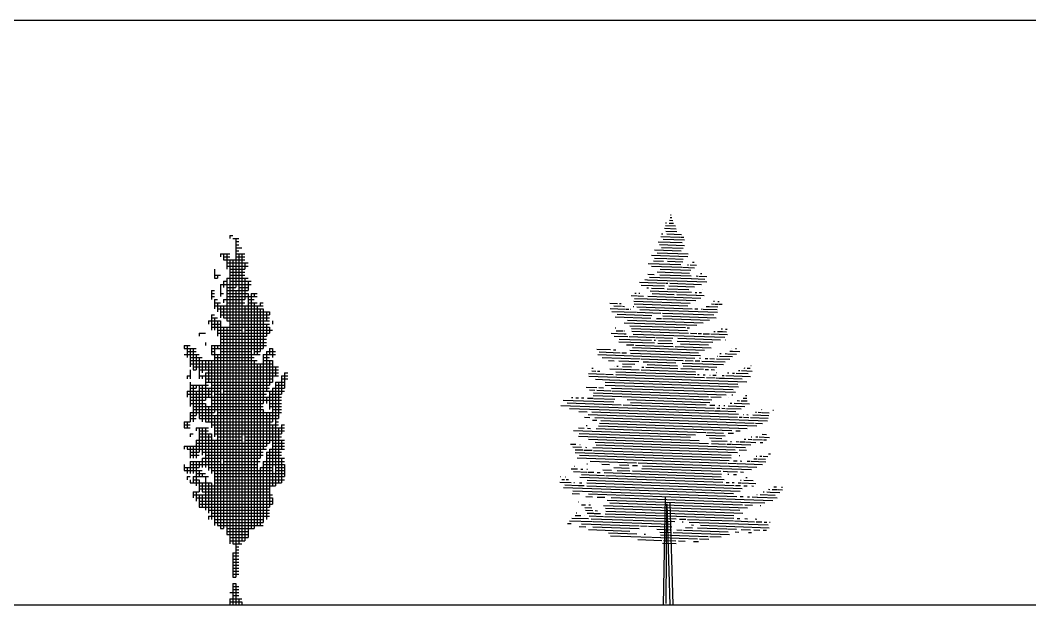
# Model space of a CAD drawing. Header units: millimetres. Extents: x 13268 to 164478, y 289082 to 363688.
# Drawn here: x 47282 to 75428, y 328505 to 344787 of the extents above; entities that cross this region are included whole.
import ezdxf

# ---------------------------------------------------------------- set-up
doc = ezdxf.new("R2010")
doc.units = ezdxf.units.MM
doc.layers.add('www.cad-blocks.net', color=7, linetype='Continuous')
doc.styles.get("Standard").update_dxf_attribs({"font": 'arial.ttf'})

# ---------------------------------------------------------------- blocks, each defined once
blk = doc.blocks.new('A$C6B1F09B6')
for p, q in [((1275, 10285), (1360, 10285)), ((1275, 10285), (1275, 10200)), ((1360, 10200), (1445, 10200)), ((1445, 10200), (1530, 10200)), ((1445, 10200), (1445, 10115)), ((1445, 10200), (1445, 9775)), ((1445, 10115), (1530, 10115)), ((1445, 10115), (1530, 10115)), ((1445, 10030), (1530, 10030)), ((1445, 9945), (1615, 9945)), ((1445, 9945), (1530, 9945)), ((1445, 9860), (1530, 9860)), ((1020, 9775), (1275, 9775)), ((1020, 9775), (1020, 9690)), ((1105, 9775), (1105, 9605)), ((1105, 9690), (1275, 9690)), ((1105, 9605), (1700, 9605)), ((1190, 9775), (1190, 9435)), ((1190, 9775), (1190, 9350)), ((1190, 9605), (1700, 9605)), ((1275, 9605), (1275, 1955)), ((1275, 9605), (1275, 1700)), ((1360, 9605), (1360, 1700)), ((1445, 9775), (1700, 9775)), ((1445, 9775), (1445, 8840)), ((1445, 9690), (1700, 9690)), ((1445, 9605), (1445, 8840)), ((1530, 9775), (1530, 1700)), ((1615, 9775), (1615, 1785)), ((1615, 9775), (1615, 7650)), ((850, 9350), (850, 9095)), ((1190, 9520), (1700, 9520)), ((1190, 9520), (1785, 9520)), ((1190, 9435), (1785, 9435)), ((1275, 9350), (1700, 9350)), ((1275, 9350), (1700, 9350)), ((1700, 9520), (1700, 9350)), ((850, 9180), (1020, 9180)), ((850, 9180), (850, 9095)), ((850, 9095), (935, 9095)), ((935, 9180), (935, 9095)), ((1105, 9010), (1190, 9010)), ((1105, 9010), (1105, 8840)), ((1190, 9095), (1700, 9095)), ((1190, 9095), (1785, 9095)), ((1190, 9095), (1190, 9010)), ((1190, 9010), (1190, 8755)), ((1275, 9265), (1700, 9265)), ((1275, 9180), (1700, 9180)), ((1275, 9180), (1700, 9180)), ((1275, 9010), (1870, 9010)), ((1700, 9095), (1700, 8500)), ((1785, 9010), (1785, 8755)), ((1785, 9010), (1785, 8840)), ((765, 8755), (850, 8755)), ((765, 8755), (765, 8500)), ((1020, 8925), (1870, 8925)), ((1020, 8925), (1870, 8925)), ((1020, 8925), (1020, 8840)), ((1020, 8840), (1020, 8585)), ((1190, 8925), (1190, 7905)), ((1190, 8840), (1445, 8840)), ((1190, 8755), (1785, 8755)), ((1190, 8755), (1785, 8755)), ((1445, 8755), (1445, 765)), ((1445, 8755), (1445, 765)), ((1530, 8840), (1785, 8840)), ((765, 8670), (850, 8670)), ((765, 8585), (850, 8585)), ((765, 8585), (850, 8585)), ((850, 8500), (935, 8500)), ((850, 8500), (850, 8330)), ((850, 8500), (850, 8245)), ((1020, 8670), (1105, 8670)), ((1020, 8670), (1020, 8585)), ((1105, 8500), (1700, 8500)), ((1105, 8500), (1700, 8500)), ((1105, 8500), (1105, 8415)), ((1190, 8670), (1785, 8670)), ((1190, 8585), (2040, 8585)), ((1190, 8585), (1955, 8585)), ((1190, 8585), (1190, 7990)), ((1785, 8670), (1785, 8500)), ((1785, 8585), (1785, 8500)), ((1785, 8500), (1955, 8500)), ((1785, 8500), (1785, 2125)), ((1870, 8670), (2040, 8670)), ((1870, 8670), (1870, 7140)), ((1870, 8585), (1870, 2125)), ((1870, 8500), (1955, 8500)), ((1955, 8670), (1955, 8585)), ((850, 8415), (1020, 8415)), ((850, 8330), (1020, 8330)), ((850, 8330), (2125, 8330)), ((935, 8415), (935, 8160)), ((935, 8245), (2210, 8245)), ((1020, 8330), (1020, 8075)), ((1020, 8330), (1020, 7990)), ((1105, 8330), (2210, 8330)), ((1105, 8330), (1105, 7990)), ((1190, 8415), (1700, 8415)), ((1700, 8330), (1700, 1785)), ((1785, 8415), (2040, 8415)), ((1785, 8415), (1785, 1870)), ((1955, 8415), (1955, 6970)), ((2040, 8330), (2040, 6970)), ((2040, 8330), (2040, 6970)), ((2125, 8415), (2210, 8415)), ((2125, 8415), (2125, 8330)), ((2125, 8245), (2125, 7055)), ((2210, 8245), (2210, 7140)), ((680, 7905), (1020, 7905)), ((680, 7905), (680, 7820)), ((765, 8075), (850, 8075)), ((765, 8075), (765, 7650)), ((765, 7990), (850, 7990)), ((765, 7990), (935, 7990)), ((765, 7905), (1020, 7905)), ((765, 7905), (765, 7735)), ((850, 7990), (850, 7650)), ((850, 7990), (850, 7650)), ((935, 7905), (935, 7480)), ((1020, 8160), (2380, 8160)), ((1020, 8160), (2380, 8160)), ((1020, 8075), (2380, 8075)), ((1020, 7905), (1020, 7310)), ((1105, 7990), (2380, 7990)), ((1190, 7990), (2380, 7990)), ((1190, 7905), (2380, 7905)), ((1275, 7905), (2295, 7905)), ((2210, 8160), (2210, 7140)), ((2295, 8160), (2295, 7905)), ((2380, 8160), (2380, 8075)), ((2465, 7905), (2465, 7820)), ((765, 7820), (1020, 7820)), ((765, 7735), (2380, 7735)), ((765, 7735), (2380, 7735)), ((935, 7650), (1615, 7650)), ((1020, 7735), (1020, 5950)), ((1105, 7735), (1105, 2125)), ((1190, 7735), (1190, 2125)), ((1190, 7735), (1190, 1955)), ((1275, 7820), (2380, 7820)), ((1700, 7650), (2465, 7650)), ((2295, 7820), (2295, 7480)), ((2380, 7735), (2380, 7565)), ((2380, 7650), (2380, 7565)), ((425, 7565), (595, 7565)), ((425, 7565), (425, 7480)), ((935, 7565), (1615, 7565)), ((935, 7565), (2380, 7565)), ((1020, 7480), (2295, 7480)), ((1020, 7395), (2295, 7395)), ((1020, 7395), (2295, 7395)), ((1615, 7565), (1615, 4760)), ((1700, 7565), (2380, 7565)), ((0, 7225), (170, 7225)), ((0, 7225), (0, 7140)), ((0, 7140), (255, 7140)), ((85, 7225), (85, 6885)), ((85, 7140), (340, 7140)), ((85, 7055), (340, 7055)), ((170, 7140), (170, 6715)), ((170, 7140), (170, 6630)), ((255, 7140), (255, 6545)), ((255, 7140), (255, 6545)), ((595, 7310), (595, 7225)), ((765, 7225), (1020, 7225)), ((765, 7225), (765, 6970)), ((765, 7140), (2210, 7140)), ((765, 7140), (850, 7140)), ((765, 7055), (850, 7055)), ((850, 7225), (850, 5865)), ((850, 7225), (850, 7140)), ((935, 7225), (935, 7140)), ((1020, 7310), (2295, 7310)), ((1020, 7310), (2295, 7310)), ((1020, 7225), (2295, 7225)), ((1020, 7140), (1870, 7140)), ((1020, 7055), (1870, 7055)), ((1955, 7140), (2210, 7140)), ((1955, 7055), (2125, 7055)), ((2295, 7055), (2550, 7055)), ((2295, 7055), (2295, 5950)), ((2380, 7140), (2465, 7140)), ((2380, 7140), (2465, 7140)), ((2380, 7140), (2380, 6970)), ((2380, 7140), (2380, 6970)), ((2465, 7140), (2465, 6970)), ((2465, 7055), (2465, 6885)), ((0, 6970), (340, 6970)), ((85, 6970), (425, 6970)), ((170, 6885), (510, 6885)), ((170, 6800), (595, 6800)), ((170, 6800), (2040, 6800)), ((340, 6970), (340, 6545)), ((425, 6885), (425, 6375)), ((425, 6885), (425, 6460)), ((510, 6800), (510, 6460)), ((595, 6800), (2040, 6800)), ((595, 6800), (595, 6545)), ((595, 6800), (595, 6545)), ((680, 6800), (680, 6205)), ((765, 6970), (2125, 6970)), ((765, 6800), (765, 6120)), ((765, 6800), (765, 5950)), ((850, 6970), (1955, 6970)), ((850, 6970), (850, 5355)), ((850, 6885), (1955, 6885)), ((935, 6970), (935, 2210)), ((1020, 6970), (1020, 2210)), ((1870, 6970), (1870, 2125)), ((1955, 6800), (1955, 2125)), ((2210, 6970), (2380, 6970)), ((2210, 6970), (2210, 5610)), ((2210, 6885), (2380, 6885)), ((2210, 6885), (2210, 6800)), ((2210, 6800), (2380, 6800)), ((2210, 6800), (2465, 6800)), ((2210, 6800), (2210, 5610)), ((2295, 6970), (2550, 6970)), ((2380, 6800), (2380, 6120)), ((2380, 6800), (2380, 6120)), ((2465, 6970), (2550, 6970)), ((2465, 6800), (2465, 6205)), ((170, 6715), (2040, 6715)), ((170, 6715), (2465, 6715)), ((170, 6545), (170, 6290)), ((255, 6630), (2635, 6630)), ((255, 6545), (340, 6545)), ((425, 6545), (595, 6545)), ((425, 6545), (595, 6545)), ((595, 6545), (2635, 6545)), ((680, 6545), (2635, 6545)), ((2040, 6715), (2040, 2210)), ((2040, 6715), (2040, 3910)), ((2125, 6715), (2465, 6715)), ((2125, 6715), (2125, 4080)), ((2465, 6630), (2465, 6290)), ((2550, 6630), (2550, 6375)), ((85, 6375), (170, 6375)), ((85, 6375), (85, 6290)), ((170, 6205), (170, 6120)), ((425, 6375), (2635, 6375)), ((425, 6375), (2550, 6375)), ((425, 6375), (425, 6290)), ((510, 6375), (510, 6290)), ((595, 6460), (2635, 6460)), ((595, 6460), (595, 6205)), ((595, 6460), (595, 5695)), ((595, 6290), (2465, 6290)), ((595, 6205), (2465, 6205)), ((595, 6205), (680, 6205)), ((765, 6205), (2465, 6205)), ((2550, 6205), (2805, 6205)), ((2550, 6205), (2550, 5100)), ((2635, 6205), (2805, 6205)), ((2635, 6205), (2635, 5185)), ((2635, 6205), (2635, 5355)), ((2720, 6375), (2890, 6375)), ((2720, 6375), (2720, 5865)), ((2720, 6290), (2890, 6290)), ((2805, 6460), (2890, 6460)), ((2805, 6460), (2805, 6035)), ((2805, 6460), (2805, 6205)), ((2805, 6375), (2890, 6375)), ((85, 5950), (765, 5950)), ((85, 5950), (85, 5780)), ((170, 6120), (680, 6120)), ((170, 6120), (170, 5695)), ((170, 6035), (340, 6035)), ((170, 5950), (1020, 5950)), ((170, 5950), (170, 5780)), ((255, 6120), (255, 5440)), ((255, 6120), (255, 5355)), ((340, 6120), (595, 6120)), ((340, 6120), (340, 6035)), ((340, 5950), (340, 5270)), ((425, 6120), (425, 5185)), ((425, 6120), (425, 5185)), ((425, 6035), (2380, 6035)), ((510, 6120), (510, 5100)), ((595, 6120), (680, 6120)), ((595, 6120), (595, 5695)), ((680, 6035), (680, 5780)), ((765, 6120), (2380, 6120)), ((765, 6120), (2380, 6120)), ((765, 6035), (765, 5780)), ((850, 5950), (1020, 5950)), ((1105, 5950), (2380, 5950)), ((1105, 5950), (2295, 5950)), ((2380, 5950), (2805, 5950)), ((2380, 5950), (2805, 5950)), ((2380, 5950), (2380, 5440)), ((2380, 5950), (2380, 5440)), ((2465, 6035), (2805, 6035)), ((2465, 6035), (2465, 5100)), ((2465, 6035), (2465, 5100)), ((2550, 6120), (2805, 6120)), ((2550, 6120), (2805, 6120)), ((85, 5865), (765, 5865)), ((170, 5780), (850, 5780)), ((170, 5780), (680, 5780)), ((170, 5695), (595, 5695)), ((170, 5695), (170, 5525)), ((255, 5695), (595, 5695)), ((765, 5780), (2720, 5780)), ((765, 5780), (765, 4930)), ((765, 5695), (2720, 5695)), ((765, 5695), (2720, 5695)), ((850, 5865), (2295, 5865)), ((850, 5780), (2720, 5780)), ((850, 5780), (850, 5355)), ((1020, 5865), (1020, 4335)), ((2295, 5780), (2295, 5610)), ((2380, 5865), (2720, 5865)), ((170, 5610), (595, 5610)), ((170, 5355), (850, 5355)), ((170, 5355), (170, 5100)), ((255, 5525), (2210, 5525)), ((255, 5525), (2210, 5525)), ((255, 5440), (2210, 5440)), ((255, 5355), (255, 5100)), ((255, 5355), (255, 5100)), ((340, 5355), (850, 5355)), ((595, 5610), (595, 5100)), ((595, 5525), (595, 5100)), ((680, 5525), (680, 5100)), ((765, 5610), (2210, 5610)), ((765, 5525), (765, 5100)), ((935, 5355), (2380, 5355)), ((935, 5355), (2380, 5355)), ((2210, 5440), (2210, 4335)), ((2210, 5355), (2210, 4335)), ((2295, 5355), (2295, 4420)), ((2380, 5610), (2720, 5610)), ((2380, 5525), (2720, 5525)), ((2380, 5525), (2720, 5525)), ((2380, 5355), (2635, 5355)), ((2380, 5355), (2380, 4505)), ((2465, 5440), (2720, 5440)), ((2465, 5355), (2720, 5355)), ((0, 5100), (170, 5100)), ((0, 5100), (0, 4930)), ((0, 5100), (0, 4930)), ((85, 5100), (85, 4930)), ((170, 5270), (340, 5270)), ((170, 5185), (340, 5185)), ((170, 5185), (340, 5185)), ((425, 5270), (850, 5270)), ((425, 5185), (2635, 5185)), ((510, 5185), (2635, 5185)), ((595, 5100), (2465, 5100)), ((765, 5100), (2465, 5100)), ((850, 5270), (2635, 5270)), ((850, 5270), (850, 4675)), ((850, 5185), (850, 4845)), ((2380, 5270), (2380, 4505)), ((2550, 5100), (2635, 5100)), ((2550, 5100), (2550, 3315)), ((0, 5015), (170, 5015)), ((0, 4930), (170, 4930)), ((340, 4930), (425, 4930)), ((340, 4930), (680, 4930)), ((340, 4930), (340, 4845)), ((425, 4930), (425, 4335)), ((425, 4930), (425, 4250)), ((425, 4845), (680, 4845)), ((510, 4930), (595, 4930)), ((510, 4930), (510, 4165)), ((595, 4930), (595, 4165)), ((595, 4930), (595, 3825)), ((765, 5015), (2635, 5015)), ((850, 4930), (2805, 4930)), ((850, 4930), (2805, 4930)), ((850, 4845), (2805, 4845)), ((2465, 5015), (2465, 3315)), ((2465, 5015), (2465, 3825)), ((2635, 4930), (2635, 3400)), ((2635, 4930), (2635, 3400)), ((2720, 5015), (2805, 5015)), ((2720, 5015), (2720, 4760)), ((170, 4760), (255, 4760)), ((170, 4760), (170, 4675)), ((340, 4590), (850, 4590)), ((340, 4590), (850, 4590)), ((340, 4590), (340, 4080)), ((340, 4505), (2380, 4505)), ((340, 4505), (2380, 4505)), ((425, 4760), (680, 4760)), ((425, 4760), (765, 4760)), ((425, 4675), (765, 4675)), ((680, 4760), (680, 3740)), ((765, 4760), (765, 3740)), ((765, 4590), (765, 3655)), ((850, 4760), (2720, 4760)), ((850, 4760), (1615, 4760)), ((850, 4590), (1615, 4590)), ((850, 4590), (850, 2210)), ((850, 4505), (850, 3570)), ((935, 4675), (1615, 4675)), ((935, 4590), (1615, 4590)), ((1615, 4505), (1615, 1785)), ((1700, 4760), (2720, 4760)), ((1700, 4675), (2720, 4675)), ((1700, 4590), (2720, 4590)), ((1700, 4590), (2805, 4590)), ((2465, 4505), (2805, 4505)), ((2465, 4505), (2805, 4505)), ((2720, 4590), (2720, 4335)), ((0, 4420), (2295, 4420)), ((0, 4420), (0, 4335)), ((85, 4420), (85, 4335)), ((85, 4335), (2295, 4335)), ((170, 4420), (170, 4250)), ((170, 4420), (170, 4080)), ((170, 4335), (425, 4335)), ((170, 4250), (425, 4250)), ((255, 4420), (255, 4080)), ((255, 4420), (255, 4080)), ((425, 4335), (1020, 4335)), ((510, 4250), (2210, 4250)), ((1020, 4250), (1020, 3995)), ((1105, 4335), (2210, 4335)), ((2295, 4250), (2720, 4250)), ((2295, 4250), (2295, 2380)), ((2380, 4335), (2805, 4335)), ((2380, 4335), (2720, 4335)), ((2380, 4335), (2380, 2720)), ((2380, 4335), (2380, 3230)), ((2465, 4420), (2805, 4420)), ((170, 4165), (425, 4165)), ((170, 4165), (425, 4165)), ((170, 3995), (1020, 3995)), ((170, 3995), (170, 3655)), ((255, 3995), (255, 3655)), ((255, 3995), (255, 3655)), ((340, 3995), (1020, 3995)), ((340, 3995), (340, 3570)), ((425, 3995), (425, 3910)), ((425, 3995), (425, 3825)), ((510, 4080), (2125, 4080)), ((510, 4080), (510, 3825)), ((595, 4165), (2210, 4165)), ((595, 4165), (2210, 4165)), ((595, 4165), (595, 3825)), ((1105, 3995), (2125, 3995)), ((1105, 3995), (2125, 3995)), ((2210, 3995), (2805, 3995)), ((2210, 3995), (2210, 2380)), ((2295, 4165), (2720, 4165)), ((2295, 4165), (2720, 4165)), ((2295, 4080), (2805, 4080)), ((2295, 3995), (2805, 3995)), ((2720, 4080), (2720, 3400)), ((0, 3910), (0, 3740)), ((0, 3825), (425, 3825)), ((0, 3825), (0, 3740)), ((0, 3740), (510, 3740)), ((85, 3825), (85, 3655)), ((85, 3740), (510, 3740)), ((170, 3910), (2040, 3910)), ((170, 3910), (425, 3910)), ((170, 3825), (170, 3655)), ((425, 3910), (2040, 3910)), ((425, 3740), (425, 3570)), ((425, 3740), (425, 3570)), ((680, 3825), (2040, 3825)), ((765, 3740), (2040, 3740)), ((765, 3740), (2465, 3740)), ((1020, 3910), (1020, 2125)), ((2040, 3740), (2040, 2210)), ((2125, 3825), (2465, 3825)), ((2125, 3825), (2125, 2210)), ((2125, 3740), (2465, 3740)), ((2210, 3910), (2805, 3910)), ((2210, 3910), (2805, 3910)), ((2210, 3910), (2210, 2295)), ((2550, 3825), (2805, 3825)), ((2550, 3740), (2805, 3740)), ((2550, 3740), (2805, 3740)), ((2805, 3910), (2805, 3570)), ((85, 3570), (170, 3570)), ((85, 3570), (85, 3485)), ((170, 3485), (170, 3400)), ((170, 3400), (510, 3400)), ((255, 3570), (425, 3570)), ((255, 3570), (255, 3400)), ((255, 3570), (255, 3400)), ((255, 3485), (425, 3485)), ((340, 3655), (595, 3655)), ((340, 3570), (340, 3315)), ((340, 3400), (765, 3400)), ((425, 3570), (595, 3570)), ((425, 3485), (425, 3315)), ((425, 3400), (425, 3145)), ((510, 3655), (510, 3570)), ((510, 3400), (510, 3145)), ((595, 3570), (680, 3570)), ((595, 3570), (595, 3400)), ((595, 3570), (595, 3485)), ((595, 3400), (595, 2720)), ((595, 3400), (595, 2635)), ((680, 3400), (765, 3400)), ((680, 3400), (680, 2550)), ((765, 3400), (765, 2380)), ((850, 3655), (2805, 3655)), ((850, 3570), (2805, 3570)), ((850, 3570), (2805, 3570)), ((850, 3485), (2805, 3485)), ((850, 3400), (2720, 3400)), ((850, 3400), (2635, 3400)), ((2465, 3655), (2465, 3315)), ((255, 3145), (425, 3145)), ((255, 3145), (425, 3145)), ((255, 3145), (255, 3060)), ((255, 3145), (255, 2975)), ((340, 3145), (340, 2890)), ((425, 3315), (2550, 3315)), ((425, 3315), (2465, 3315)), ((425, 3230), (2380, 3230)), ((510, 3145), (2380, 3145)), ((595, 3145), (2380, 3145)), ((765, 3315), (765, 2380)), ((850, 3315), (850, 2210)), ((255, 3060), (2465, 3060)), ((340, 2975), (2465, 2975)), ((340, 2975), (2465, 2975)), ((425, 3060), (425, 2805)), ((425, 3060), (425, 2720)), ((425, 2890), (2465, 2890)), ((510, 3060), (510, 2720)), ((2380, 3060), (2380, 2805)), ((2465, 2975), (2465, 2805)), ((425, 2805), (2465, 2805)), ((425, 2805), (2380, 2805)), ((425, 2720), (2380, 2720)), ((595, 2720), (2380, 2720)), ((680, 2635), (2380, 2635)), ((765, 2550), (2380, 2550)), ((765, 2550), (2380, 2550)), ((680, 2465), (2380, 2465)), ((680, 2465), (680, 2380)), ((850, 2380), (2210, 2380)), ((850, 2380), (2210, 2380)), ((850, 2295), (2210, 2295)), ((935, 2210), (2210, 2210)), ((1020, 2210), (2040, 2210)), ((1020, 2125), (1105, 2125)), ((1190, 2125), (1955, 2125)), ((1190, 2125), (1785, 2125)), ((1190, 2040), (1785, 2040)), ((1190, 1955), (1785, 1955)), ((1275, 1955), (1785, 1955)), ((1275, 1870), (1785, 1870)), ((1275, 1785), (1700, 1785)), ((1275, 1785), (1615, 1785)), ((1360, 1700), (1615, 1700)), ((1445, 1700), (1530, 1700)), ((1360, 1445), (1530, 1445)), ((1360, 1445), (1360, 765)), ((1445, 1615), (1530, 1615)), ((1445, 1530), (1530, 1530)), ((1445, 1530), (1530, 1530)), ((1360, 1360), (1530, 1360)), ((1360, 1360), (1530, 1360)), ((1360, 1275), (1530, 1275)), ((1360, 1190), (1530, 1190)), ((1360, 1190), (1530, 1190)), ((1360, 1105), (1530, 1105)), ((1360, 1105), (1530, 1105)), ((1360, 1020), (1530, 1020)), ((1360, 935), (1530, 935)), ((1360, 935), (1530, 935)), ((1360, 850), (1530, 850)), ((1360, 765), (1445, 765)), ((1360, 595), (1445, 595)), ((1360, 595), (1360, 0)), ((1445, 595), (1445, 0)), ((1275, 340), (1530, 340)), ((1360, 510), (1530, 510)), ((1360, 510), (1530, 510)), ((1360, 425), (1530, 425)), ((1360, 340), (1530, 340)), ((1445, 510), (1445, 0)), ((1275, 170), (1615, 170)), ((1275, 170), (1275, 0)), ((1275, 85), (1615, 85)), ((1275, 0), (1615, 0)), ((1360, 255), (1530, 255)), ((1360, 170), (1530, 170)), ((1530, 170), (1530, 0)), ((1615, 85), (1615, 0))]:
    blk.add_line(p, q)
blk = doc.blocks.new('A$C334D3307')
at = {"linetype": 'ByBlock'}
for p, q in [((3056, 10709), (3142, 10706)), ((3070, 10785), (3122, 10783)), ((3083, 10861), (3102, 10860)), ((2914, 10486), (3240, 10474)), ((2941, 10561), (3217, 10551)), ((2943, 10637), (2971, 10636)), ((3042, 10634), (3162, 10629)), ((2814, 10260), (3341, 10242)), ((2828, 10336), (2866, 10335)), ((2877, 10182), (3469, 10161)), ((2952, 10408), (3261, 10397)), ((2979, 10331), (3390, 10316)), ((3361, 10241), (3453, 10238)), ((2638, 9885), (3379, 9859)), ((2740, 10110), (3402, 10087)), ((2779, 10033), (3467, 10009)), ((2828, 9955), (3431, 9934)), ((2555, 9736), (3564, 9700)), ((2607, 9581), (2885, 9572)), ((2635, 9657), (2979, 9645)), ((2714, 9806), (3575, 9776)), ((3001, 9644), (3434, 9629)), ((2455, 9510), (3373, 9478)), ((2553, 9431), (3397, 9401)), ((2791, 9346), (3650, 9316)), ((2998, 9568), (3427, 9553)), ((3417, 9400), (3747, 9389)), ((3558, 9472), (3582, 9471)), ((3634, 9469), (3809, 9463)), ((3690, 9543), (3742, 9542)), ((2370, 9056), (2437, 9053)), ((2440, 9053), (4097, 8995)), ((2447, 9206), (2628, 9199)), ((2499, 9128), (3657, 9087)), ((2706, 9273), (3611, 9241)), ((2783, 9194), (3659, 9163)), ((3671, 9087), (4034, 9074)), ((3797, 9158), (3839, 9157)), ((3875, 9156), (4092, 9148)), ((3920, 9230), (3953, 9229)), ((2217, 8985), (2941, 8960)), ((2260, 8907), (2912, 8884)), ((2425, 8825), (2470, 8824)), ((2511, 8746), (3245, 8720)), ((2553, 8821), (2908, 8808)), ((2959, 8959), (3005, 8957)), ((2989, 8805), (3589, 8784)), ((3032, 8880), (3753, 8855)), ((3067, 8955), (3949, 8924)), ((3960, 8771), (3960, 8771)), ((1984, 8612), (2165, 8605)), ((2063, 8456), (3631, 8402)), ((2080, 8532), (2431, 8520)), ((2089, 8684), (2125, 8683)), ((2177, 8605), (2328, 8600)), ((2196, 8681), (2225, 8680)), ((2443, 8519), (3792, 8472)), ((2446, 8596), (3931, 8544)), ((2572, 8667), (3181, 8646)), ((3257, 8644), (3799, 8625)), ((3260, 8720), (3666, 8705)), ((3769, 8702), (3817, 8700)), ((3802, 8624), (4024, 8617)), ((3881, 8698), (3944, 8696)), ((4281, 8455), (4310, 8454)), ((4397, 8451), (4438, 8450)), ((1390, 8404), (1603, 8396)), ((1401, 8251), (1828, 8236)), ((1450, 8173), (2132, 8149)), ((1501, 8324), (1711, 8316)), ((1655, 8394), (1702, 8393)), ((1743, 8315), (1797, 8313)), ((1846, 8235), (1916, 8233)), ((1959, 8231), (1966, 8231)), ((2042, 8305), (2059, 8304)), ((2072, 8380), (3562, 8328)), ((2144, 8301), (3687, 8247)), ((2230, 8222), (4388, 8147)), ((3759, 8245), (3847, 8242)), ((3934, 8239), (3965, 8238)), ((3995, 8237), (4382, 8223)), ((4073, 8310), (4147, 8307)), ((4158, 8307), (4405, 8298)), ((4220, 8381), (4307, 8378)), ((4329, 8377), (4423, 8374)), ((4435, 8374), (4519, 8371)), ((1541, 8017), (2536, 7982)), ((1590, 8092), (2564, 8058)), ((1880, 7929), (3988, 7855)), ((2154, 8148), (2814, 8125)), ((2692, 7977), (2832, 7972)), ((2859, 8124), (4285, 8074)), ((2864, 8047), (4358, 7995)), ((2869, 7971), (4167, 7925)), ((1539, 7712), (1561, 7711)), ((1568, 7635), (1761, 7628)), ((1793, 7856), (3816, 7785)), ((1802, 7627), (1804, 7627)), ((1947, 7774), (3500, 7720)), ((1990, 7696), (3557, 7642)), ((2002, 7620), (3582, 7565)), ((3546, 7718), (3607, 7716)), ((4288, 7616), (4327, 7615)), ((4390, 7613), (4530, 7608)), ((4492, 7685), (4532, 7684)), ((4533, 7608), (4641, 7604)), ((4612, 7681), (4657, 7680)), ((1425, 7564), (1788, 7551)), ((1515, 7484), (1889, 7471)), ((1639, 7327), (2639, 7293)), ((1653, 7403), (2553, 7372)), ((1800, 7551), (1847, 7549)), ((1931, 7470), (2643, 7445)), ((2037, 7542), (4596, 7453)), ((2622, 7369), (2666, 7368)), ((2673, 7444), (3143, 7427)), ((2747, 7365), (3105, 7353)), ((3270, 7347), (4258, 7312)), ((3285, 7422), (4475, 7381)), ((3640, 7563), (3819, 7556)), ((3851, 7555), (3947, 7552)), ((3988, 7550), (4167, 7544)), ((4209, 7543), (4667, 7527)), ((4606, 7376), (4610, 7376)), ((1029, 7120), (1405, 7107)), ((1090, 7042), (1674, 7021)), ((1492, 7104), (1558, 7102)), ((1858, 7244), (2056, 7237)), ((1945, 7088), (3862, 7021)), ((2023, 7162), (4033, 7091)), ((2102, 7235), (3157, 7198)), ((2725, 7290), (3147, 7275)), ((3209, 7196), (4217, 7161)), ((3359, 7267), (4139, 7240)), ((4732, 7067), (4799, 7065)), ((4781, 7141), (4782, 7141)), ((4814, 7064), (5018, 7057)), ((4895, 7138), (4920, 7137)), ((1051, 6967), (3761, 6872)), ((1173, 6886), (2237, 6849)), ((1356, 6804), (1514, 6798)), ((1640, 6794), (2197, 6774)), ((1720, 7020), (1850, 7015)), ((1963, 7011), (3919, 6943)), ((2263, 6848), (3437, 6807)), ((2316, 6770), (2455, 6765)), ((2467, 6765), (3229, 6738)), ((3486, 6805), (3715, 6797)), ((3766, 6796), (3899, 6791)), ((3893, 6867), (3914, 6867)), ((3951, 6789), (4602, 6766)), ((4049, 6862), (4120, 6860)), ((4176, 6858), (4312, 6853)), ((4365, 6851), (4735, 6838)), ((4393, 6926), (4397, 6926)), ((4445, 6924), (4811, 6912)), ((4457, 7000), (4496, 6999)), ((4601, 6995), (4659, 6993)), ((4682, 6992), (4919, 6984)), ((885, 6515), (996, 6511)), ((887, 6591), (922, 6590)), ((1042, 6510), (1112, 6507)), ((1391, 6574), (1726, 6562)), ((1517, 6645), (1519, 6645)), ((1560, 6491), (3790, 6414)), ((1588, 6643), (1621, 6642)), ((1742, 6561), (2211, 6545)), ((1745, 6638), (1998, 6629)), ((1747, 6714), (2090, 6702)), ((2265, 6543), (3777, 6490)), ((2281, 6619), (2337, 6617)), ((2389, 6615), (3281, 6584)), ((2434, 6690), (3274, 6660)), ((3372, 6581), (4003, 6559)), ((3408, 6732), (4558, 6692)), ((3433, 6655), (4376, 6622)), ((4051, 6557), (4142, 6554)), ((4216, 6551), (4311, 6548)), ((4974, 6525), (5010, 6523)), ((5060, 6522), (5358, 6511)), ((5121, 6596), (5157, 6595)), ((5215, 6593), (5301, 6590)), ((5317, 6665), (5326, 6665)), ((792, 6442), (1238, 6426)), ((807, 6365), (5210, 6211)), ((994, 6282), (1381, 6269)), ((1263, 6197), (4977, 6067)), ((1265, 6425), (1485, 6418)), ((1391, 6269), (4955, 6144)), ((1561, 6415), (4028, 6329)), ((3836, 6412), (3878, 6411)), ((3990, 6407), (4048, 6405)), ((4084, 6327), (4331, 6318)), ((4174, 6400), (4191, 6400)), ((4262, 6397), (4354, 6394)), ((4352, 6318), (4443, 6315)), ((4363, 6470), (4376, 6469)), ((4452, 6314), (4573, 6310)), ((4520, 6388), (4575, 6386)), ((4582, 6310), (5083, 6292)), ((4627, 6384), (4848, 6377)), ((4673, 6459), (4710, 6458)), ((4806, 6454), (4863, 6452)), ((4851, 6377), (5312, 6360)), ((4912, 6451), (5243, 6439)), ((729, 6063), (1027, 6053)), ((820, 5984), (973, 5978)), ((1032, 5976), (1420, 5963)), ((1084, 6051), (1212, 6046)), ((1259, 6121), (4824, 5996)), ((1433, 6038), (4890, 5918)), ((1450, 5962), (4629, 5851)), ((89, 5704), (1503, 5655)), ((318, 5772), (354, 5771)), ((446, 5768), (512, 5766)), ((601, 5762), (661, 5760)), ((766, 5757), (922, 5751)), ((923, 5827), (1726, 5799)), ((938, 5903), (4136, 5791)), ((943, 5750), (1525, 5730)), ((1741, 5799), (4238, 5712)), ((1870, 5718), (4180, 5637)), ((1963, 5639), (4079, 5565)), ((4210, 5789), (4492, 5779)), ((4689, 5772), (4691, 5772)), ((4787, 5845), (4823, 5844)), ((4944, 5687), (5004, 5685)), ((5050, 5683), (5216, 5678)), ((5110, 5757), (5209, 5754)), ((5169, 5832), (5212, 5830)), ((22, 5554), (4298, 5405)), ((200, 5624), (1707, 5571)), ((266, 5469), (4976, 5305)), ((525, 5384), (759, 5376)), ((888, 5371), (4951, 5229)), ((1762, 5569), (4310, 5480)), ((4178, 5561), (4321, 5556)), ((4314, 5404), (4453, 5399)), ((4369, 5478), (4455, 5475)), ((4425, 5553), (4458, 5551)), ((4468, 5399), (4903, 5383)), ((4516, 5473), (4605, 5470)), ((4564, 5548), (4598, 5547)), ((4645, 5469), (5050, 5455)), ((4693, 5543), (5157, 5527)), ((4740, 5618), (4787, 5616)), ((4856, 5614), (5287, 5599)), ((5452, 5364), (5477, 5363)), ((5522, 5362), (5621, 5358)), ((5614, 5435), (5624, 5434)), ((5634, 5358), (5834, 5351)), ((5931, 5424), (5952, 5423)), ((683, 5226), (835, 5220)), ((786, 5298), (5789, 5124)), ((904, 5142), (1024, 5138)), ((972, 5216), (5418, 5060)), ((1135, 5134), (5491, 4982)), ((4992, 5228), (5083, 5225)), ((5118, 5300), (5122, 5299)), ((5118, 5223), (5269, 5218)), ((5208, 5296), (5248, 5295)), ((5307, 5217), (5808, 5199)), ((5379, 5291), (5822, 5275)), ((380, 4855), (3777, 4736)), ((518, 4927), (671, 4921)), ((733, 4995), (756, 4994)), ((769, 4918), (849, 4915)), ((1012, 4909), (4070, 4802)), ((1071, 4983), (4791, 4854)), ((1103, 5059), (4978, 4923)), ((4091, 4802), (4561, 4785)), ((4903, 4850), (5022, 4845)), ((4986, 4923), (5214, 4915)), ((5448, 5059), (5647, 5052)), ((513, 4698), (3883, 4580)), ((536, 4773), (3642, 4665)), ((792, 4612), (4139, 4495)), ((979, 4529), (5170, 4383)), ((4075, 4726), (4607, 4707)), ((4164, 4647), (4515, 4634)), ((4228, 4568), (4661, 4553)), ((4691, 4781), (4835, 4776)), ((4754, 4550), (4784, 4549)), ((4912, 4544), (4993, 4541)), ((5022, 4540), (5152, 4536)), ((5137, 4613), (5180, 4611)), ((5168, 4535), (5463, 4525)), ((5247, 4609), (5350, 4605)), ((5326, 4682), (5352, 4681)), ((5381, 4604), (5644, 4595)), ((5460, 4678), (5517, 4676)), ((5553, 4674), (5839, 4664)), ((5582, 4521), (5656, 4518)), ((5641, 4748), (5754, 4744)), ((5670, 4594), (5757, 4591)), ((290, 4477), (439, 4472)), ((355, 4398), (602, 4390)), ((421, 4320), (639, 4312)), ((422, 4244), (4771, 4092)), ((553, 4468), (565, 4467)), ((664, 4311), (895, 4303)), ((711, 4386), (743, 4385)), ((915, 4379), (4951, 4238)), ((935, 4302), (4769, 4168)), ((1008, 4452), (4885, 4316)), ((4228, 4492), (4619, 4478)), ((4649, 4477), (4781, 4473)), ((4800, 4472), (5322, 4454)), ((4997, 4313), (5204, 4305)), ((479, 4089), (4665, 3943)), ((542, 4163), (4718, 4017)), ((846, 4000), (2137, 3955)), ((2181, 3953), (5490, 3838)), ((4689, 3942), (4922, 3934)), ((4833, 4013), (4936, 4010)), ((4997, 4160), (5016, 4159)), ((5019, 4007), (5072, 4005)), ((5214, 4000), (5305, 3997)), ((5333, 3996), (5743, 3981)), ((5403, 4070), (5488, 4067)), ((5474, 4143), (5491, 4143)), ((5517, 4066), (5726, 4058)), ((5576, 4140), (5625, 4138)), ((5668, 4137), (5798, 4132)), ((5814, 4208), (5870, 4206)), ((308, 3790), (487, 3784)), ((373, 3712), (560, 3705)), ((408, 3863), (413, 3863)), ((583, 3704), (751, 3698)), ((586, 3780), (639, 3778)), ((748, 3775), (771, 3774)), ((751, 3927), (766, 3927)), ((777, 3697), (946, 3691)), ((1037, 3688), (1117, 3686)), ((1168, 3913), (1384, 3905)), ((1193, 3759), (1436, 3751)), ((1235, 3681), (4495, 3568)), ((1503, 3825), (1925, 3810)), ((1597, 3745), (1946, 3733)), ((1660, 3895), (1921, 3886)), ((2018, 3883), (2158, 3878)), ((2019, 3730), (4506, 3643)), ((2285, 3797), (4481, 3721)), ((2304, 3873), (5337, 3767)), ((4549, 3718), (4665, 3714)), ((4673, 3714), (4948, 3704)), ((4940, 3933), (5645, 3909)), ((5031, 3701), (5120, 3698)), ((0, 3420), (313, 3409)), ((5, 3572), (18, 3571)), ((53, 3494), (127, 3491)), ((155, 3567), (167, 3566)), ((177, 3490), (240, 3487)), ((389, 3406), (406, 3405)), ((540, 3401), (605, 3398)), ((558, 3553), (4540, 3413)), ((600, 3627), (1238, 3605)), ((753, 3393), (5079, 3242)), ((755, 3469), (4852, 3326)), ((1278, 3604), (4576, 3488)), ((4635, 3410), (4721, 3407)), ((4677, 3637), (4710, 3636)), ((4798, 3404), (4855, 3403)), ((4841, 3632), (4919, 3629)), ((4963, 3399), (5040, 3396)), ((5034, 3473), (5055, 3472)), ((5057, 3395), (5462, 3381)), ((5121, 3469), (5385, 3460)), ((5184, 3544), (5220, 3542)), ((94, 3264), (4841, 3098)), ((139, 3338), (520, 3325)), ((344, 3103), (545, 3095)), ((359, 3178), (4933, 3018)), ((524, 3325), (678, 3320)), ((750, 3317), (5024, 3168)), ((4892, 3325), (5037, 3320)), ((5127, 3317), (5218, 3314)), ((5346, 3309), (5392, 3307)), ((5662, 3146), (5692, 3144)), ((5768, 3142), (5862, 3139)), ((5812, 3217), (5852, 3215)), ((5864, 3138), (6128, 3129)), ((5912, 3213), (6064, 3208)), ((5960, 3288), (6033, 3285)), ((6080, 3207), (6202, 3203)), ((6175, 3280), (6205, 3279)), ((510, 2868), (513, 2868)), ((724, 3013), (903, 3007)), ((793, 3087), (4885, 2944)), ((822, 2857), (823, 2857)), ((1039, 3002), (1250, 2995)), ((1318, 2916), (5092, 2784)), ((1390, 2837), (5228, 2703)), ((1430, 2988), (5299, 2853)), ((2887, 0), (2941, 2996)), ((2959, 36), (2977, 2816)), ((2977, 2816), (3067, 0)), ((3060, 2828), (3150, 12)), ((4886, 2944), (5134, 2935)), ((5023, 3015), (5106, 3012)), ((5135, 2935), (5933, 2907)), ((5226, 3008), (5282, 3006)), ((5324, 2852), (5709, 2839)), ((5361, 3004), (5497, 2999)), ((5492, 3075), (5499, 3075)), ((5505, 2999), (6054, 2979)), ((5583, 3072), (5997, 3058)), ((451, 2565), (473, 2564)), ((603, 2788), (712, 2785)), ((695, 2709), (885, 2702)), ((709, 2632), (915, 2625)), ((762, 2554), (946, 2548)), ((806, 2781), (854, 2780)), ((952, 2547), (1133, 2541)), ((979, 2623), (1050, 2620)), ((1213, 2767), (5010, 2635)), ((1261, 2537), (3245, 2467)), ((1271, 2689), (5094, 2555)), ((1279, 2612), (4846, 2488)), ((5151, 2782), (5370, 2774)), ((5581, 2767), (5596, 2767)), ((209, 2268), (311, 2265)), ((268, 2343), (904, 2320)), ((327, 2417), (792, 2401)), ((420, 2490), (580, 2484)), ((603, 2255), (2204, 2199)), ((675, 2481), (679, 2481)), ((816, 2476), (1216, 2462)), ((870, 2398), (3205, 2316)), ((923, 2320), (3094, 2244)), ((1242, 2461), (3242, 2391)), ((3260, 2467), (4843, 2412)), ((3334, 2388), (3512, 2382)), ((3407, 2309), (3433, 2308)), ((3551, 2380), (4841, 2335)), ((3606, 2302), (5805, 2226)), ((4861, 2335), (5420, 2315)), ((4939, 2408), (5011, 2406)), ((5157, 2401), (5226, 2398)), ((5439, 2391), (5486, 2389)), ((5473, 2313), (5630, 2308)), ((5695, 2306), (5764, 2303)), ((5840, 2301), (5863, 2300)), ((539, 2181), (717, 2174)), ((799, 2095), (1946, 2055)), ((917, 2167), (2212, 2122)), ((1357, 2000), (2139, 1972)), ((2248, 2197), (2434, 2191)), ((2468, 2190), (3117, 2167)), ((2699, 2105), (3113, 2091)), ((2781, 2026), (3101, 2015)), ((3154, 2013), (4728, 1958)), ((3255, 2086), (3404, 2081)), ((3442, 2079), (4691, 2036)), ((3499, 2154), (3693, 2147)), ((3662, 2224), (3722, 2222)), ((3834, 2142), (4655, 2113)), ((3919, 2215), (5828, 2148)), ((4667, 2113), (4919, 2104)), ((4882, 2029), (4985, 2025)), ((5049, 2099), (5316, 2090)), ((5255, 2016), (5337, 2013)), ((5404, 2087), (5574, 2081)), ((5664, 2078), (5756, 2075)), ((1405, 1922), (2540, 1882)), ((2173, 1819), (2841, 1795)), ((2350, 1965), (2387, 1964)), ((2557, 1881), (2807, 1873)), ((2799, 1949), (4129, 1903)), ((2816, 1872), (3838, 1837)), ((2854, 1719), (3236, 1705)), ((2883, 1794), (3226, 1782)), ((3302, 1779), (3492, 1773)), ((3721, 1765), (3859, 1760)), ((3889, 1835), (4149, 1826)), ((4174, 1901), (4495, 1890))]:
    blk.add_line(p, q, dxfattribs=at)
at = {"width": 0.8, "flags": 9}
for tag in ['YSIZE', 'XSIZE']:
    blk.add_attdef(tag, (3026, 22), '', height=1.2, dxfattribs=at)
blk = doc.blocks.new('format')
at = {"layer": 'www.cad-blocks.net', "color": 155, "true_color": 0x546d8e}
for p, q in [((20726, 344787), (164478, 344787)), ((20726, 328505), (164196, 328505))]:
    blk.add_line(p, q, dxfattribs=at)

msp = doc.modelspace()

# ---------------------------------------------------------------- block references
for name, p in [('format', (0, 0)), ('A$C334D3307', (62330, 328505)), ('A$C6B1F09B6', (51849, 328505))]:
    msp.add_blockref(name, p)

doc.saveas('drawing.dxf')
